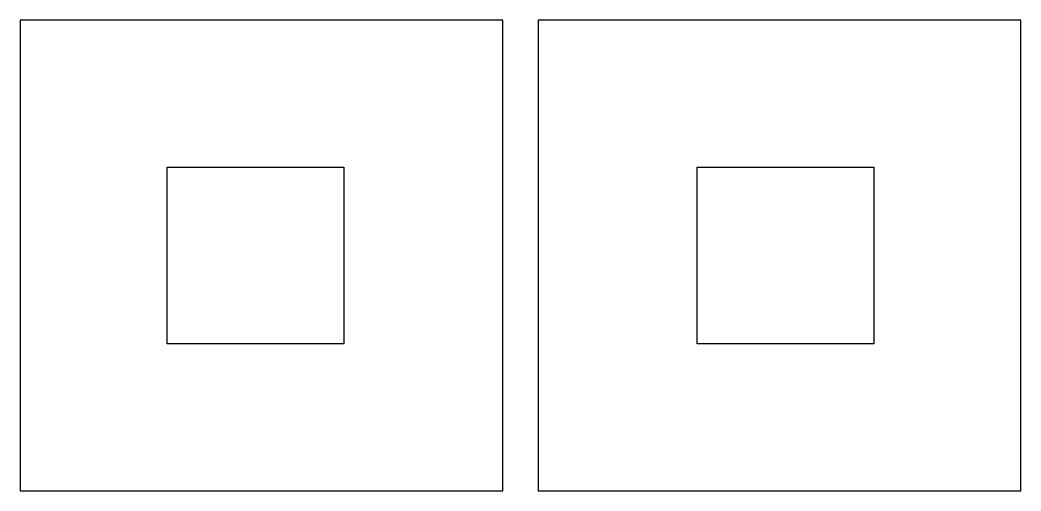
# Model space of a CAD drawing. Extents: x 0.25 to 8.75, y 0.25 to 4.25.
import ezdxf

# ---------------------------------------------------------------- set-up
doc = ezdxf.new("R2010")
doc.units = 0

msp = doc.modelspace()

# ---------------------------------------------------------------- linework, layer by layer
for p, q in [((4.35001, 4.25), (0.25, 4.25)), ((0.25, 4.25), (0.25, 0.25)), ((4.35001, 0.25), (4.35001, 4.25)), ((8.75, 4.25), (4.64999, 4.25)), ((4.64999, 4.25), (4.64999, 0.25)), ((8.75, 0.25), (8.75, 4.25)), ((1.5, 1.5), (1.5, 3)), ((1.5, 3), (3, 3)), ((3, 3), (3, 1.5)), ((6, 1.5), (6, 3)), ((6, 3), (7.5, 3)), ((7.5, 3), (7.5, 1.5)), ((3, 1.5), (1.5, 1.5)), ((7.5, 1.5), (6, 1.5)), ((0.25, 0.25), (4.35001, 0.25)), ((4.64999, 0.25), (8.75, 0.25))]:
    msp.add_line(p, q)

doc.saveas('drawing.dxf')
